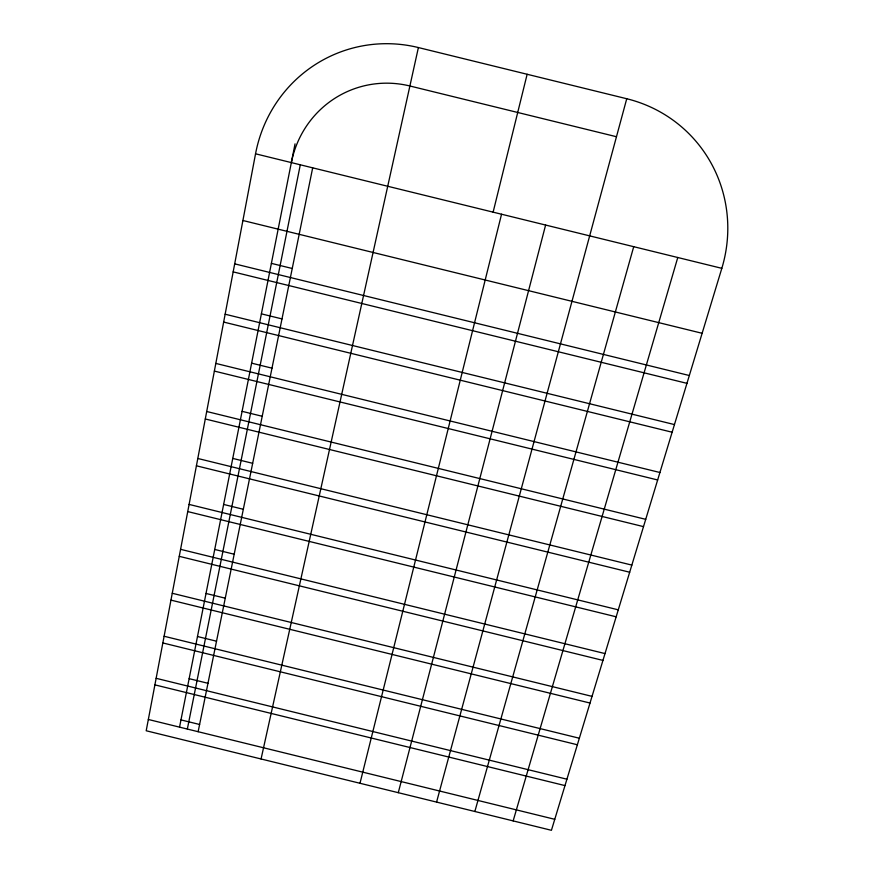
<?xml version="1.0" encoding="UTF-8"?>
<svg xmlns="http://www.w3.org/2000/svg" width="874" height="874" viewBox="0 0 874 874"><rect width="100%" height="100%" fill="white"/><g stroke="black" fill="none" stroke-linecap="round" stroke-linejoin="round"><path stroke-width="1.31" d="M255.547 153.802L146.198 730.762L551.428 830.3L721.826 268.329A138.769 135.186 -44.3 0 0 626.745 98.74L418.395 47.557A138.769 135.186 71.9 0 0 255.547 153.802L721.826 268.329M179.541 727.135L295.051 143.86M187.342 729.058L300.295 164.793M198.136 731.713L312.684 167.841M261.064 758.982L418.395 47.557M493.122 212.153L527.142 74.268M359.99 783.279L501.556 214.206M398.282 792.685L545.616 225.033M436.574 802.092L626.745 98.74M474.855 811.487L633.726 246.676M513.147 820.894L677.776 257.491M616.465 136.726L409.895 85.991A101.155 98.544 71.7 0 0 291.348 162.597M242.906 220.499L702.128 333.289M271.388 263.369L292.233 268.493M234.691 263.85L689.324 375.514M233.172 271.88L686.953 383.347M261.392 313.853L281.996 318.912M225.142 314.214L674.455 424.578M223.657 322.069L672.139 432.226M251.625 363.158L271.989 368.162M215.823 363.42L659.925 472.506M214.37 371.089L657.652 479.968M242.087 411.337L262.211 416.275M206.712 411.501L645.722 519.331M205.292 418.985L643.515 526.629M232.757 458.413L252.662 463.307M197.808 458.479L631.847 565.096M196.421 465.809L629.684 572.23M223.646 504.44L243.322 509.28M189.101 504.418L618.279 609.834M187.746 511.574L616.17 616.804M214.731 549.451L234.188 554.225M180.59 549.331L605.016 653.588M179.257 556.334L602.951 660.405M206.013 593.468L225.263 598.187M172.254 593.271L592.037 696.37M170.965 600.121L590.016 703.046M197.48 636.523L216.523 641.199M164.115 636.25L579.342 738.235M162.848 642.947L577.364 744.768M189.145 678.661L207.979 683.293M156.14 678.311L566.92 779.204M154.895 684.866L564.986 785.595M180.973 719.903L199.611 724.48M148.34 719.477L554.761 819.309"/></g></svg>
